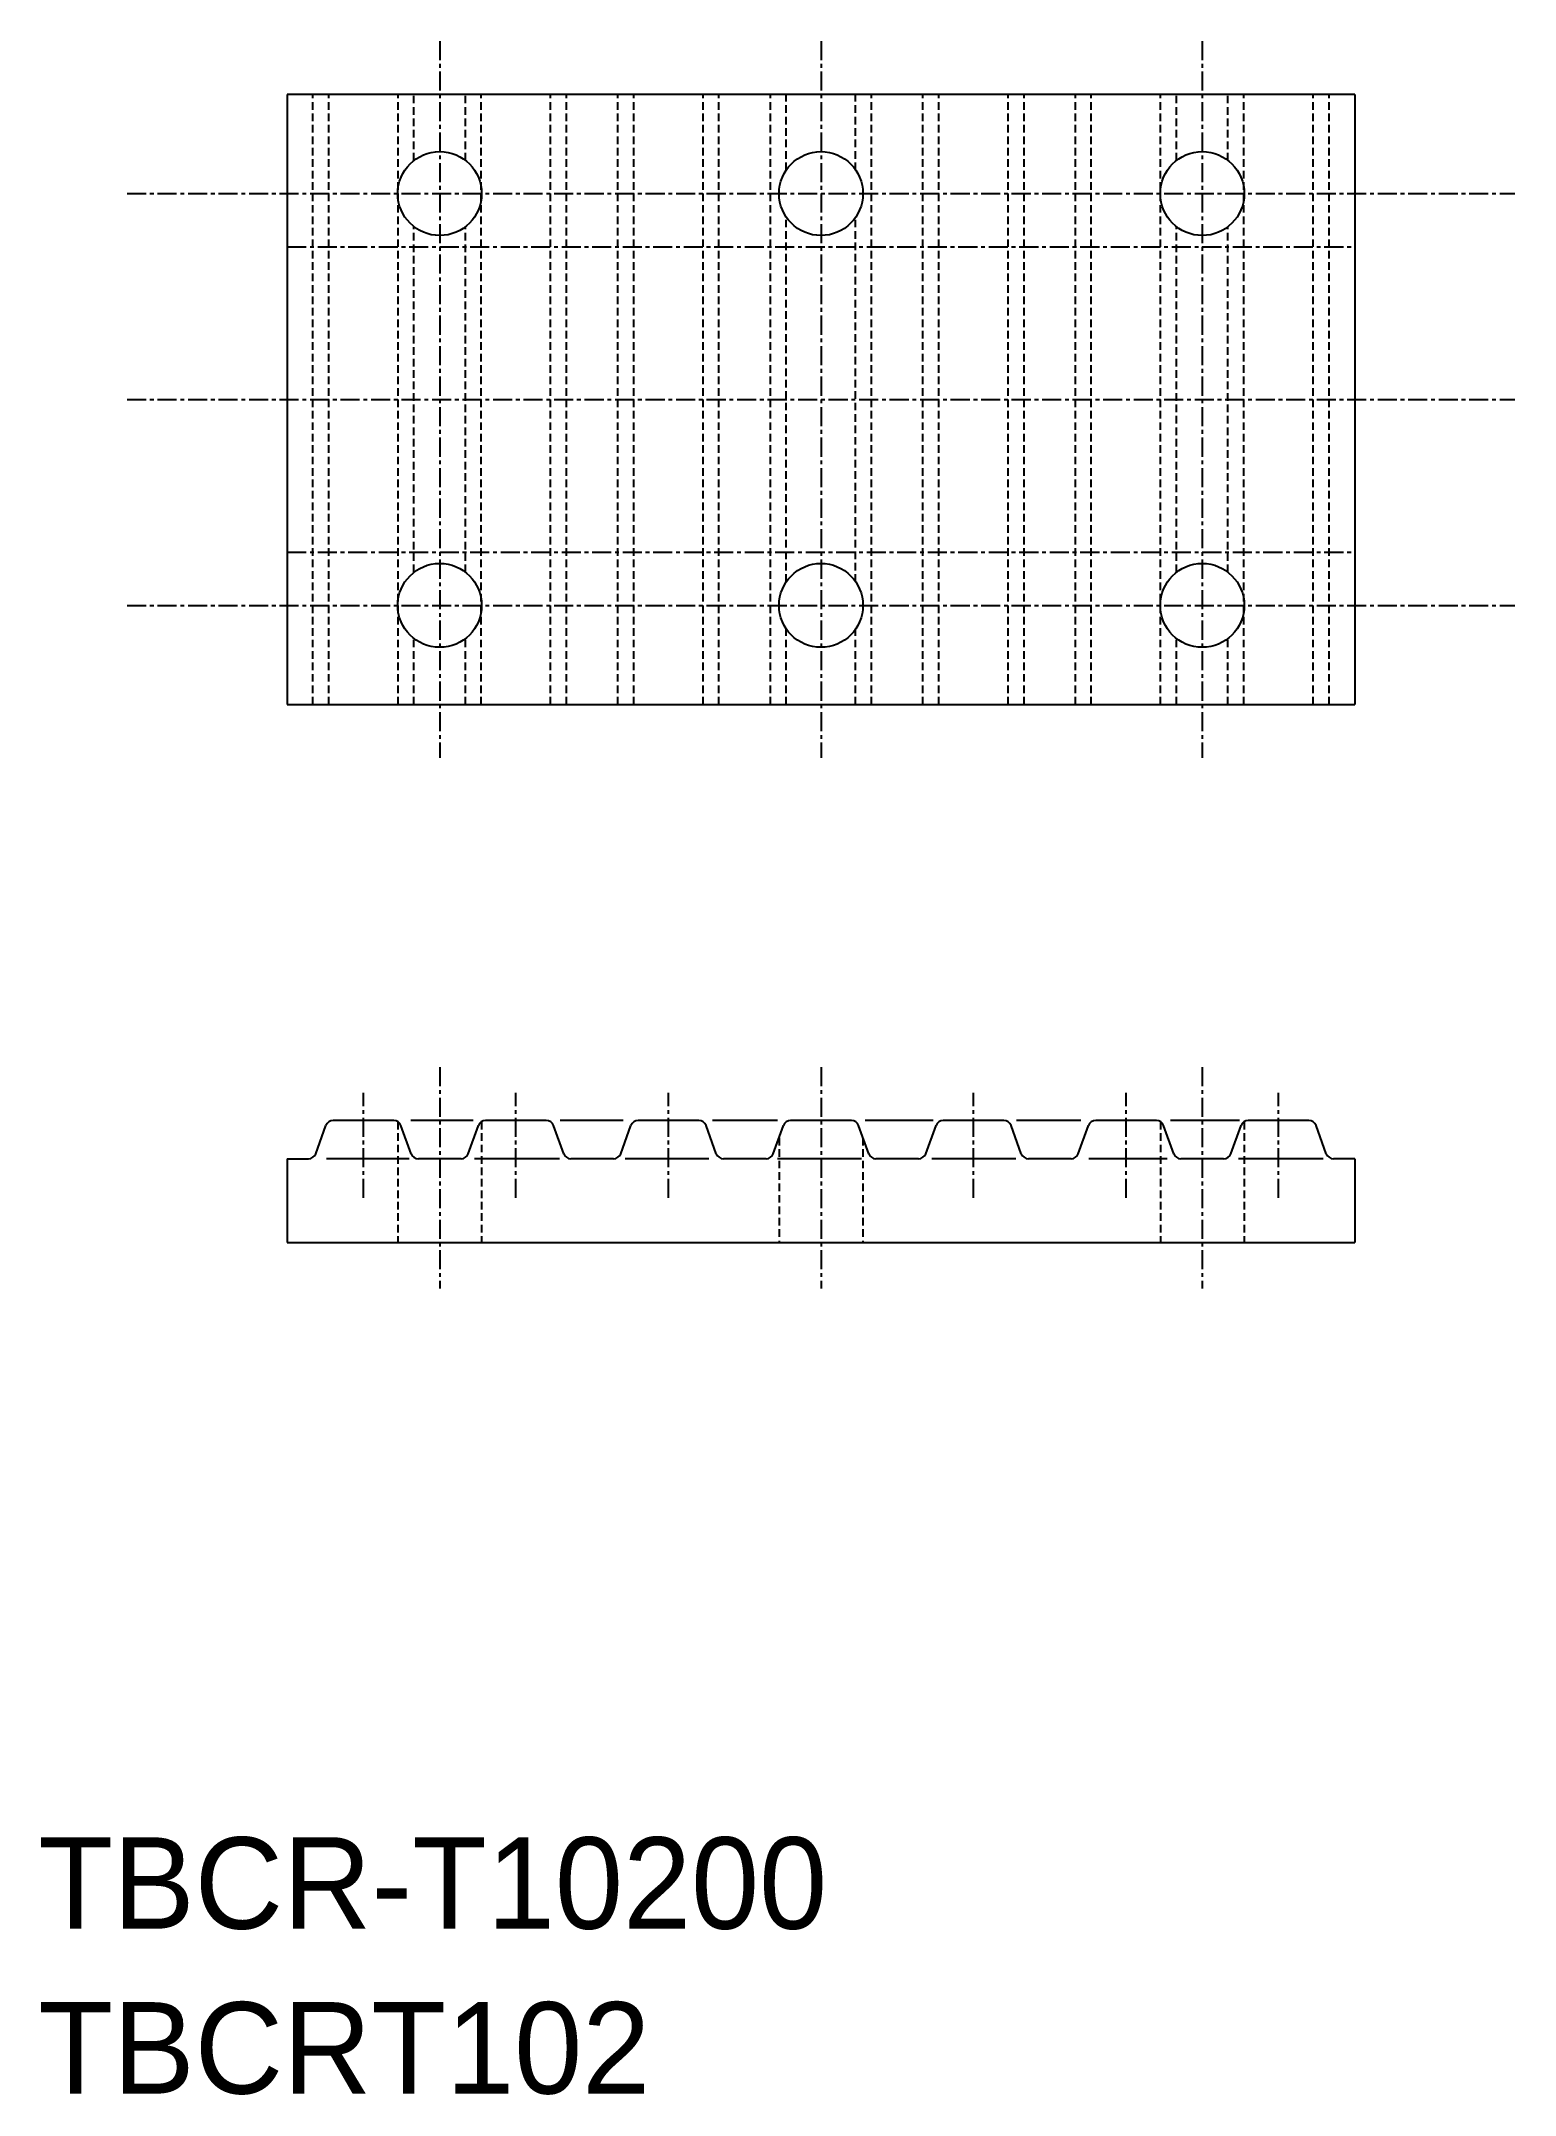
# Model space of a CAD drawing. Extents: x -286 to -189, y -61 to 74.
import ezdxf

# ---------------------------------------------------------------- set-up
doc = ezdxf.new("R2010")
doc.units = 0
doc.linetypes.add('CENTER', pattern=[2, 1.25, -0.25, 0.25, -0.25])
doc.linetypes.add('DASHED', pattern=[0.75, 0.5, -0.25])
doc.layers.get('0').update_dxf_attribs({"linetype": 'CONTINUOUS'})
doc.layers.add('CENTER', color=1, linetype='CENTER')

msp = doc.modelspace()

# ---------------------------------------------------------------- linework, layer by layer
at = {"color": 7, "linetype": 'CONTINUOUS'}
for p, q in [((-199.67, 70.27), (-269.67, 70.27)), ((-269.67, 70.27), (-269.67, 30.27)), ((-199.67, 70.27), (-199.67, 30.27)), ((-269.67, 30.27), (-199.67, 30.27)), ((-262.68, 2.99), (-266.66, 2.99)), ((-257.47, 2.99), (-261.57, 2.99)), ((-252.68, 2.99), (-256.66, 2.99)), ((-247.64, 2.99), (-251.77, 2.99)), ((-242.68, 2.99), (-246.66, 2.99)), ((-237.52, 2.99), (-241.78, 2.99)), ((-232.68, 2.99), (-236.66, 2.99)), ((-227.32, 2.99), (-231.78, 2.99)), ((-222.68, 2.99), (-226.66, 2.99)), ((-217.64, 2.99), (-221.86, 2.99)), ((-212.68, 2.99), (-216.66, 2.99)), ((-207.24, 2.99), (-211.75, 2.99)), ((-202.68, 2.99), (-206.66, 2.99)), ((-267.8, 0.82), (-267.13, 2.66)), ((-261.54, 0.82), (-262.21, 2.66)), ((-257.8, 0.82), (-257.13, 2.66)), ((-251.54, 0.82), (-252.21, 2.66)), ((-247.8, 0.82), (-247.13, 2.66)), ((-241.54, 0.82), (-242.21, 2.66)), ((-237.8, 0.82), (-237.13, 2.66)), ((-231.54, 0.82), (-232.21, 2.66)), ((-227.8, 0.82), (-227.13, 2.66)), ((-221.54, 0.82), (-222.21, 2.66)), ((-217.8, 0.82), (-217.13, 2.66)), ((-211.54, 0.82), (-212.21, 2.66)), ((-207.8, 0.82), (-207.13, 2.66)), ((-201.54, 0.82), (-202.21, 2.66)), ((-269.67, 0.49), (-269.67, -5.01)), ((-269.67, 0.49), (-268.27, 0.49)), ((-261.67, 0.49), (-267.1, 0.49)), ((-258.27, 0.49), (-261.07, 0.49)), ((-251.81, 0.49), (-257.4, 0.49)), ((-248.27, 0.49), (-251.07, 0.49)), ((-242.02, 0.49), (-247.52, 0.49)), ((-238.27, 0.49), (-241.07, 0.49)), ((-232.02, 0.49), (-237.52, 0.49)), ((-228.27, 0.49), (-231.07, 0.49)), ((-221.9, 0.49), (-227.4, 0.49)), ((-218.27, 0.49), (-221.07, 0.49)), ((-211.98, 0.49), (-217.1, 0.49)), ((-208.27, 0.49), (-211.07, 0.49)), ((-201.75, 0.49), (-207.3, 0.49)), ((-199.67, 0.49), (-201.07, 0.49)), ((-199.67, 0.49), (-199.67, -5.01)), ((-269.67, -5.01), (-199.67, -5.01))]:
    msp.add_line(p, q, dxfattribs=at)
at = {"color": 3, "linetype": 'DASHED'}
for p, q in [((-267.99, 30.27), (-267.99, 70.27)), ((-266.95, 30.27), (-266.95, 70.27)), ((-262.4, 30.27), (-262.4, 70.27)), ((-261.36, 65.94), (-261.36, 70.27)), ((-257.99, 65.94), (-257.99, 70.27)), ((-256.95, 30.27), (-256.95, 70.27)), ((-252.4, 30.27), (-252.4, 70.27)), ((-251.36, 30.27), (-251.36, 70.27)), ((-247.99, 30.27), (-247.99, 70.27)), ((-246.95, 30.27), (-246.95, 70.27)), ((-242.4, 30.27), (-242.4, 70.27)), ((-241.36, 30.27), (-241.36, 70.27)), ((-237.99, 30.27), (-237.99, 70.27)), ((-236.95, 65.31), (-236.95, 70.27)), ((-232.4, 65.31), (-232.4, 70.27)), ((-231.36, 30.27), (-231.36, 70.27)), ((-227.99, 30.27), (-227.99, 70.27)), ((-226.95, 30.27), (-226.95, 70.27)), ((-222.4, 30.27), (-222.4, 70.27)), ((-221.36, 30.27), (-221.36, 70.27)), ((-217.99, 30.27), (-217.99, 70.27)), ((-216.95, 30.27), (-216.95, 70.27)), ((-212.4, 30.27), (-212.4, 70.27)), ((-211.36, 65.94), (-211.36, 70.27)), ((-207.99, 65.94), (-207.99, 70.27)), ((-206.95, 30.27), (-206.95, 70.27)), ((-202.4, 30.27), (-202.4, 70.27)), ((-201.36, 30.27), (-201.36, 70.27)), ((-236.95, 38.31), (-236.95, 62.23)), ((-232.4, 38.31), (-232.4, 62.23)), ((-261.36, 38.94), (-261.36, 61.6)), ((-257.99, 38.94), (-257.99, 61.6)), ((-211.36, 38.94), (-211.36, 61.6)), ((-207.99, 38.94), (-207.99, 61.6)), ((-236.95, 30.27), (-236.95, 35.23)), ((-232.4, 30.27), (-232.4, 35.23)), ((-261.36, 30.27), (-261.36, 34.6)), ((-257.99, 30.27), (-257.99, 34.6)), ((-211.36, 30.27), (-211.36, 34.6)), ((-207.99, 30.27), (-207.99, 34.6)), ((-262.42, 2.91), (-262.42, -5.01)), ((-256.92, 2.91), (-256.92, -5.01)), ((-212.42, 2.91), (-212.42, -5.01)), ((-206.92, 2.91), (-206.92, -5.01)), ((-237.42, 1.86), (-237.42, -5.01)), ((-231.92, 1.86), (-231.92, -5.01))]:
    msp.add_line(p, q, dxfattribs=at)
at = {"color": 7, "linetype": 'CONTINUOUS'}
for centre in [(-259.67, 63.77), (-234.67, 63.77), (-209.67, 63.77), (-259.67, 36.77), (-234.67, 36.77), (-209.67, 36.77)]:
    msp.add_circle(centre, 2.75, dxfattribs=at)
for centre, start, end in [((-266.66, 2.49), 90, 160), ((-262.68, 2.49), 20, 90), ((-256.66, 2.49), 90, 160), ((-252.68, 2.49), 20, 90), ((-246.66, 2.49), 90, 160), ((-242.68, 2.49), 20, 90), ((-236.66, 2.49), 90, 160), ((-232.68, 2.49), 20, 90), ((-226.66, 2.49), 90, 160), ((-222.68, 2.49), 20, 90), ((-216.66, 2.49), 90, 160), ((-212.68, 2.49), 20, 90), ((-206.66, 2.49), 90, 160), ((-202.68, 2.49), 20, 90), ((-268.27, 0.99), 270, 340), ((-261.07, 0.99), 200, 270), ((-258.27, 0.99), 270, 340), ((-251.07, 0.99), 200, 270), ((-248.27, 0.99), 270, 340), ((-241.07, 0.99), 200, 270), ((-238.27, 0.99), 270, 340), ((-231.07, 0.99), 200, 270), ((-228.27, 0.99), 270, 340), ((-221.07, 0.99), 200, 270), ((-218.27, 0.99), 270, 340), ((-211.07, 0.99), 200, 270), ((-208.27, 0.99), 270, 340), ((-201.07, 0.99), 200, 270)]:
    msp.add_arc(centre, 0.5, start, end, dxfattribs=at)
at = {"layer": 'CENTER', "color": 1, "linetype": 'CENTER'}
for p, q in [((-259.67, 73.77), (-259.67, 26.77)), ((-234.67, 73.77), (-234.67, 26.77)), ((-209.67, 73.77), (-209.67, 26.77)), ((-280.17, 63.77), (-189.17, 63.77)), ((-269.67, 60.27), (-199.67, 60.27)), ((-280.17, 50.27), (-189.17, 50.27)), ((-269.67, 40.27), (-199.67, 40.27)), ((-280.17, 36.77), (-189.17, 36.77)), ((-259.67, 6.49), (-259.67, -8.01)), ((-234.67, 6.49), (-234.67, -8.01)), ((-209.67, 6.49), (-209.67, -8.01)), ((-264.67, -2.07), (-264.67, 4.82)), ((-254.67, -2.07), (-254.67, 4.82)), ((-244.67, -2.07), (-244.67, 4.82)), ((-224.67, -2.07), (-224.67, 4.82)), ((-214.67, -2.07), (-214.67, 4.82)), ((-204.67, -2.07), (-204.67, 4.82))]:
    msp.add_line(p, q, dxfattribs=at)

# ---------------------------------------------------------------- texts
at = {"color": 7, "linetype": 'CONTINUOUS'}
for s, p in [('TBCR-T10200', (-285.99, -50)), ('TBCRT102', (-285.99, -60.81))]:
    msp.add_text(s, height=6, dxfattribs=at).set_placement(p)

doc.saveas('drawing.dxf')
